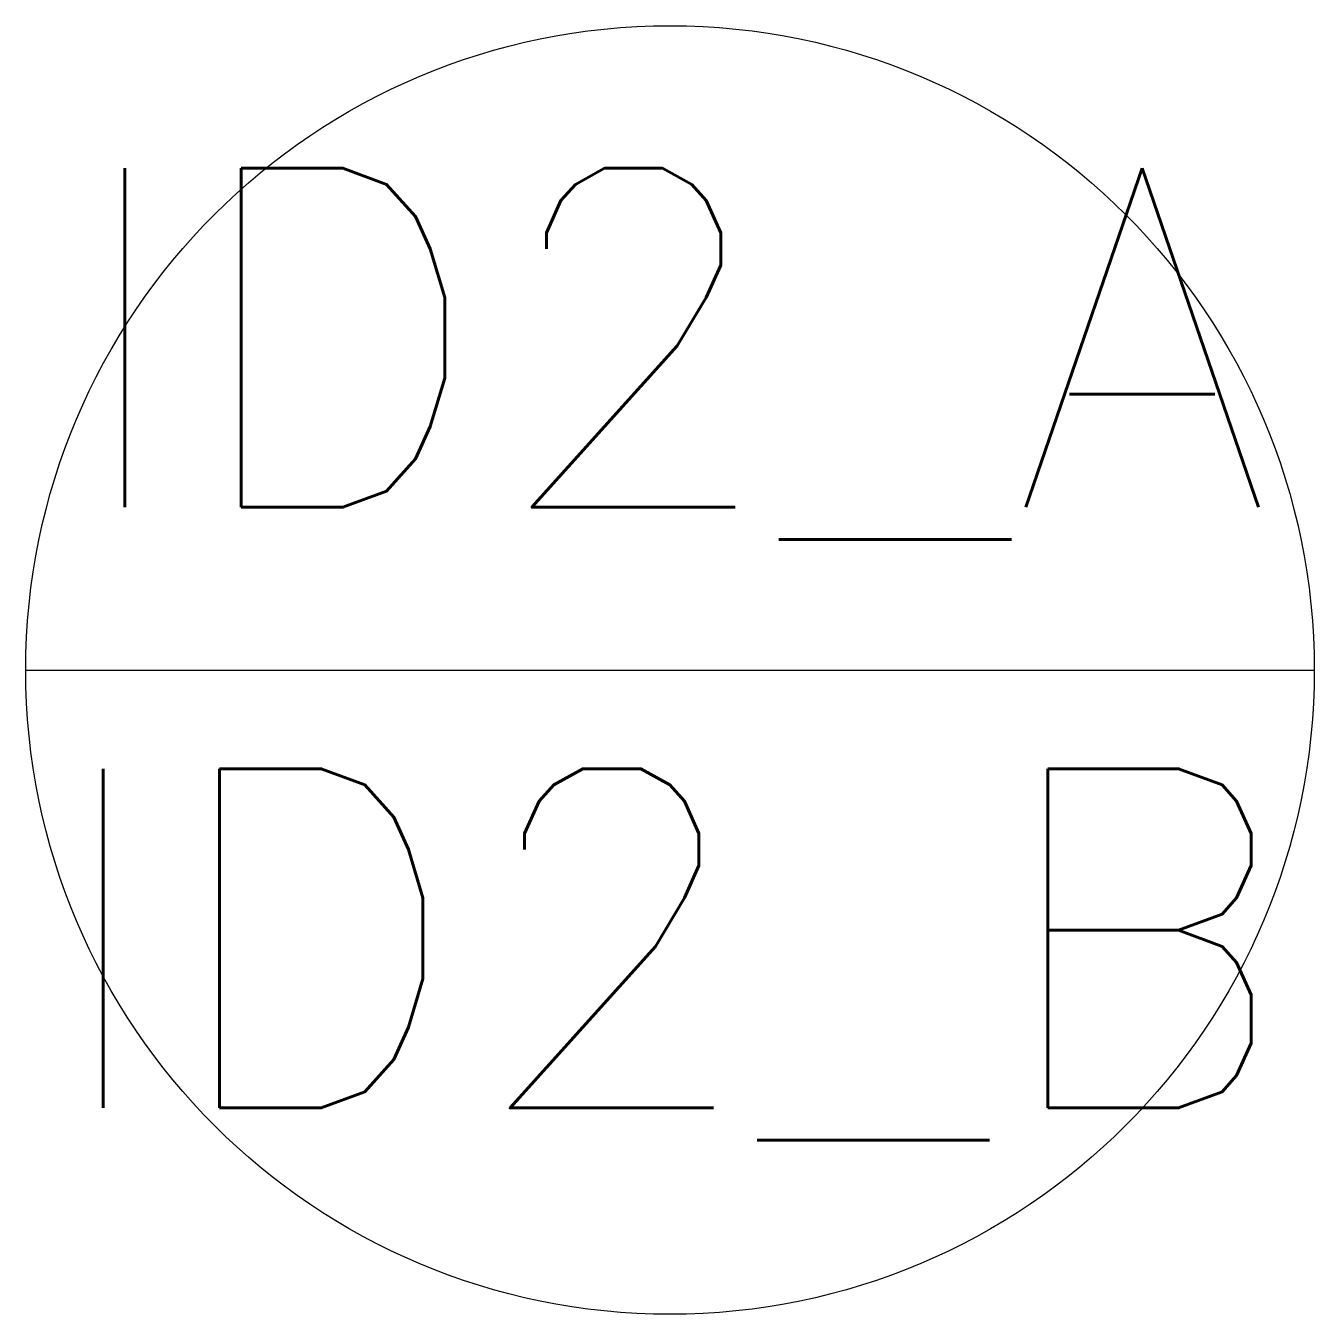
# Model space of a CAD drawing. Header units: millimetres. Extents: x 2.734 to 3.494, y 4.787 to 5.547.
import ezdxf
from ezdxf.enums import TextEntityAlignment as Align

# ---------------------------------------------------------------- set-up
doc = ezdxf.new("R2010")
doc.units = ezdxf.units.MM
doc.header["$LTSCALE"] = 10
doc.styles.add('r80', font='romans.shx')

msp = doc.modelspace()

# ---------------------------------------------------------------- linework, layer by layer
msp.add_line((2.7343, 5.16653), (3.4943, 5.16653))
msp.add_circle((3.1143, 5.16653), 0.38)

# ---------------------------------------------------------------- texts
at = {"color": 3, "style": 'r80'}
for tag, p in [('ID2_A', (3.11426, 5.35299)), ('ID2_B', (3.11426, 4.99874))]:
    msp.add_attdef(tag, text='', height=0.2, dxfattribs=at).set_placement(p, align=Align.MIDDLE)

doc.saveas('drawing.dxf')
